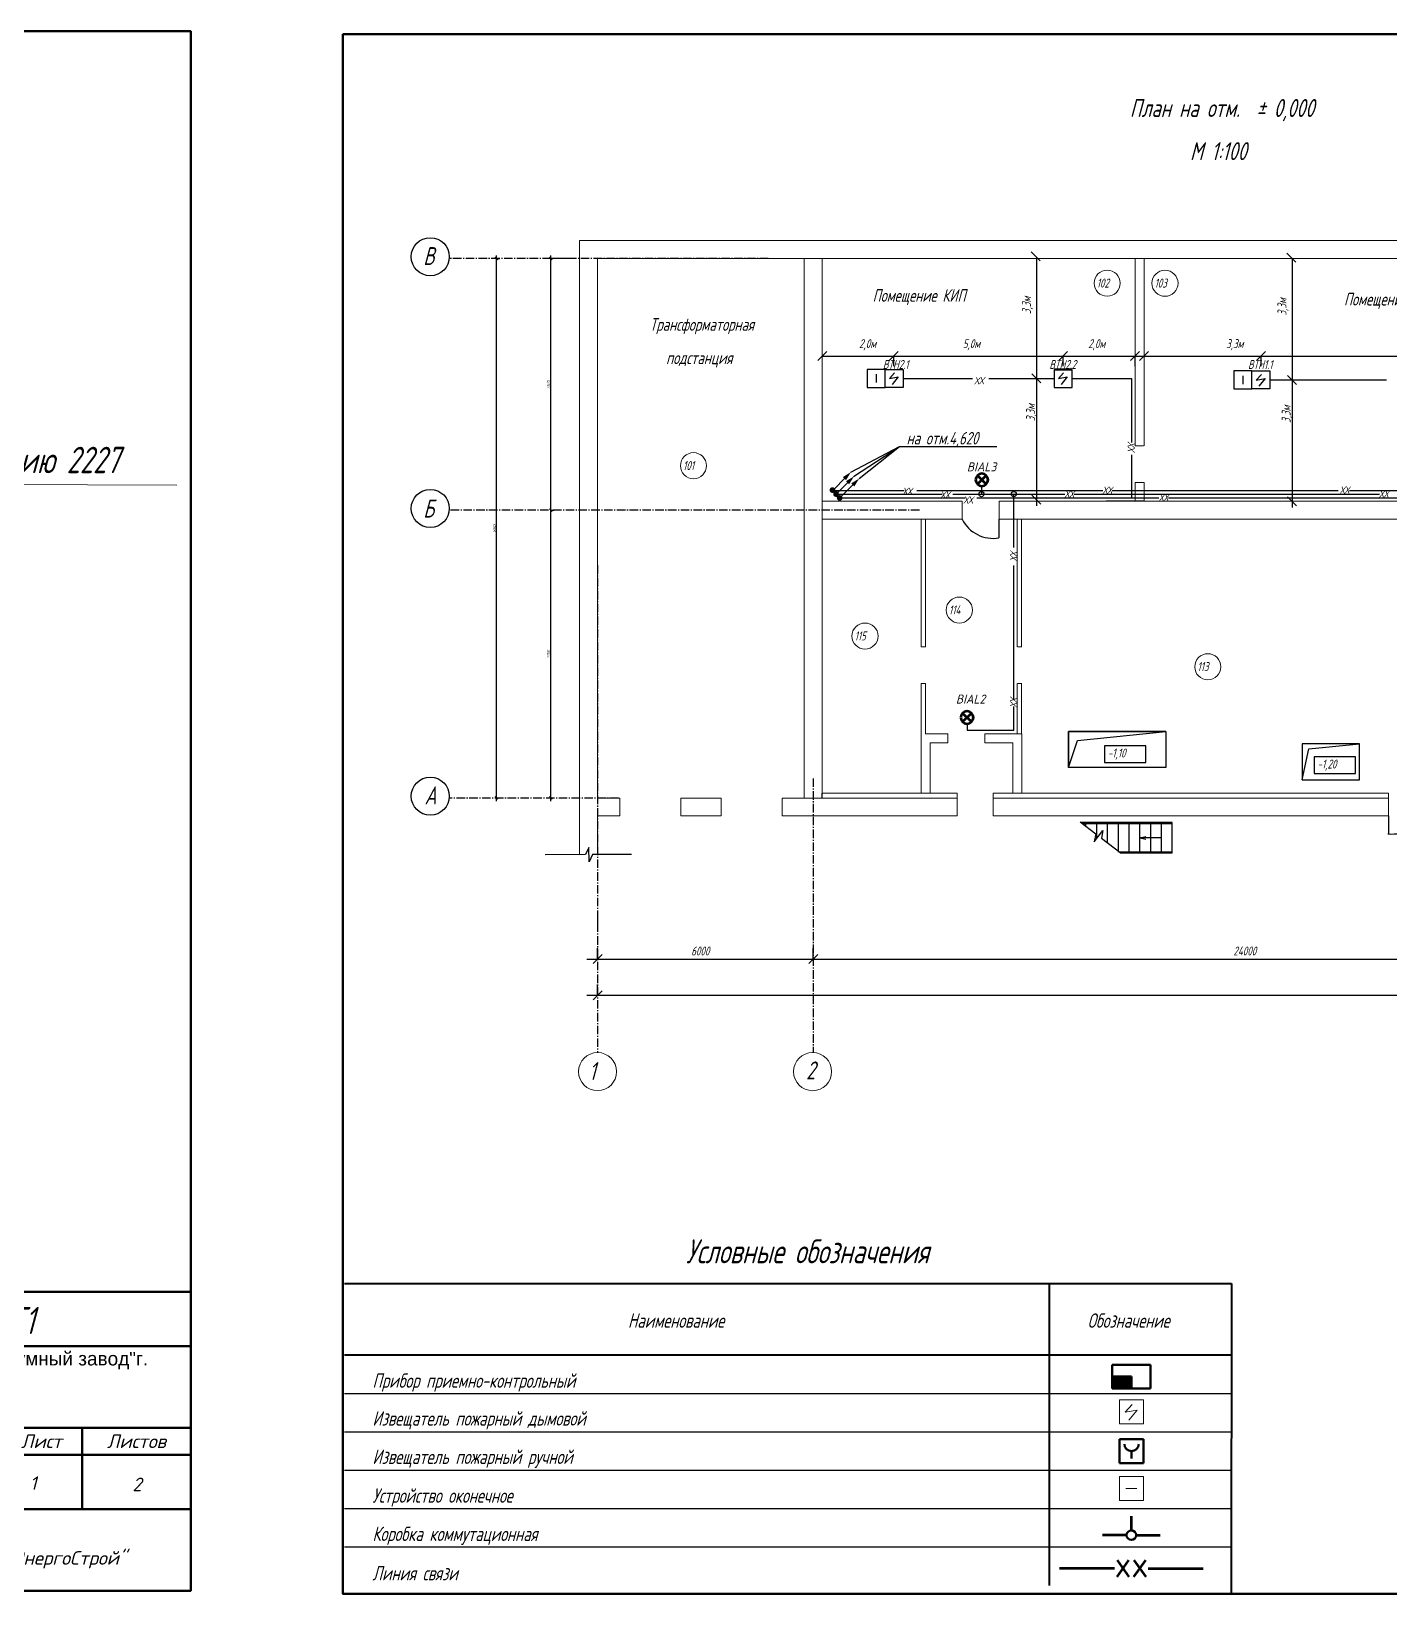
# Model space of a CAD drawing. Header units: millimetres. Extents: x 1866 to 7967, y 1263 to 3609.
# Drawn here: x 5661 to 6936, y 2143 to 3609 of the extents above; entities that cross this region are included whole.
import ezdxf
from ezdxf.enums import TextEntityAlignment as Align

# ---------------------------------------------------------------- set-up
doc = ezdxf.new("R2010")
doc.units = ezdxf.units.MM
doc.linetypes.add('GOST2.303 6', pattern=[12, 8, -1.5, 1, -1.5])
doc.layers.get('Defpoints').update_dxf_attribs({"color": 33})
for name, color, linetype, lineweight in [('Датчики (Вновь)', 2, 'Continuous', 50), ('ЗАГОЛОВКИ', 182, 'Continuous', 40), ('КаБель силовой (Вновь)', 1, 'Continuous', 60), ('Линия выноска', 137, 'Continuous', 25), ('линия связи', 3, 'Continuous', 60), ('Линия связи (Вновь)', 3, 'Continuous', 60), ('ППК и др. приБоры', 171, 'Continuous', 50), ('СОУЭ', 160, 'Continuous', 60), ('стена', 7, 'Continuous', 20), ('ТаБлица', 253, 'Continuous', 40), ('Текст', 2, 'Continuous', 20), ('ТОНКИЕ', 150, 'Continuous', 9), ('Формат - толстая линия', 7, 'Continuous', 50), ('Эл. аппараты (Вновь)', 93, 'Continuous', 50)]:
    doc.layers.add(name, color=color, linetype=linetype, lineweight=lineweight)
for name, color, linetype in [('оси', 1, 'GOST2.303 6'), ('Размеры', 5, 'Continuous'), ('Текст.', 51, 'Continuous')]:
    doc.layers.add(name, color=color, linetype=linetype)
doc.styles.add('2.5', font='isocpeur.ttf', dxfattribs={"oblique": 15, "height": 2.5})
doc.styles.add('Simplex', font='simplex.shx', dxfattribs={"width": 0.7, "oblique": 15})
doc.styles.get("Standard").update_dxf_attribs({"font": 'arial.ttf'})
doc.dimstyles.new('Cadet25_1', dxfattribs={"dimtxt": 2.5, "dimasz": 2.5, "dimexe": 3, "dimexo": 0, "dimgap": 1, "dimtad": 1, "dimdec": 0, "dimlfac": 100, "dimtxsty": 'Standard', "dimblk": 'OBLIQUE', "dimcen": -30, "dimdle": 3, "dimclrd": 256, "dimadec": 0, "dimazin": 0, "dimtfac": 1, "dimtdec": 0, "dimtmove": 0, "dimatfit": 0, "dimfxl": 0, "dimarcsym": 0})

# ---------------------------------------------------------------- blocks, each defined once
blk = doc.blocks.new('_Oblique')
at = {"color": 0, "linetype": 'ByBlock', "lineweight": -2}
blk.add_line((-0.5, -0.5), (0.5, 0.5), dxfattribs=at)
blk = doc.blocks.new('*D27')
at = {"lineweight": -2, "transparency": 16777216}
blk.add_line((6148.2, 2886.3), (6148.2, 3162.3), dxfattribs=at)
at = {"color": 0, "lineweight": -2, "transparency": 16777216}
for p, q in [((6148.2, 3159.3), (6151.2, 3159.3)), ((6148.2, 2889.3), (6151.2, 2889.3))]:
    blk.add_line(p, q, dxfattribs=at)
at = {"layer": 'Defpoints', "color": 0, "transparency": 16777216}
for p in [(6148.2, 3159.3), (6148.2, 3159.3), (6148.2, 2889.3)]:
    blk.add_point(p, dxfattribs=at)
at = {"lineweight": -2, "transparency": 16777216, "xscale": 2.5, "yscale": 2.5, "zscale": 2.5}
for p, rotation in [((6148.2, 3159.3), 90), ((6148.2, 2889.3), 270)]:
    blk.add_blockref('_Oblique', p, dxfattribs=dict(at, rotation=rotation))
at = {"color": 0, "transparency": 16777216, "insert": (6146, 3024.3), "char_height": 2.5, "attachment_point": 5, "rotation": 90, "style": 'Simplex'}
blk.add_mtext('27000', dxfattribs=at)
blk = doc.blocks.new('*D28')
at = {"color": 0, "lineweight": -2, "transparency": 16777216}
for p, q in [((6164.8, 3395.5), (6145.2, 3395.5)), ((6148.2, 3159.3), (6151.2, 3159.3))]:
    blk.add_line(p, q, dxfattribs=at)
at = {"lineweight": -2, "transparency": 16777216}
blk.add_line((6148.2, 3156.3), (6148.2, 3398.5), dxfattribs=at)
at = {"layer": 'Defpoints', "color": 0, "transparency": 16777216}
for p in [(6148.2, 3395.5), (6164.8, 3395.5), (6148.2, 3159.3)]:
    blk.add_point(p, dxfattribs=at)
at = {"lineweight": -2, "transparency": 16777216, "xscale": 2.5, "yscale": 2.5, "zscale": 2.5}
for p, rotation in [((6148.2, 3395.5), 90), ((6148.2, 3159.3), 270)]:
    blk.add_blockref('_Oblique', p, dxfattribs=dict(at, rotation=rotation))
at = {"color": 0, "transparency": 16777216, "insert": (6146, 3277.4), "char_height": 2.5, "attachment_point": 5, "rotation": 90, "style": 'Simplex'}
blk.add_mtext('23625', dxfattribs=at)
blk = doc.blocks.new('*D29')
at = {"lineweight": -2, "transparency": 16777216}
blk.add_line((6097.4, 2886.3), (6097.4, 3398.5), dxfattribs=at)
at = {"color": 0, "lineweight": -2, "transparency": 16777216}
for p, q in [((6097.4, 3395.5), (6100.4, 3395.5)), ((6097.4, 2889.3), (6100.4, 2889.3))]:
    blk.add_line(p, q, dxfattribs=at)
at = {"layer": 'Defpoints', "color": 0, "transparency": 16777216}
for p in [(6097.4, 3395.5), (6097.4, 3395.5), (6097.4, 2889.3)]:
    blk.add_point(p, dxfattribs=at)
at = {"lineweight": -2, "transparency": 16777216, "xscale": 2.5, "yscale": 2.5, "zscale": 2.5}
for p, rotation in [((6097.4, 3395.5), 90), ((6097.4, 2889.3), 270)]:
    blk.add_blockref('_Oblique', p, dxfattribs=dict(at, rotation=rotation))
at = {"color": 0, "transparency": 16777216, "insert": (6095.1, 3142.4), "char_height": 2.5, "attachment_point": 5, "rotation": 90, "style": 'Simplex'}
blk.add_mtext('50625', dxfattribs=at)
blk = doc.blocks.new('A$C16DF54B3')
at = {"layer": 'СОУЭ'}
for p, q in [((0.51, 2.99), (2.99, 0.51)), ((0.51, 0.51), (2.99, 2.99))]:
    blk.add_line(p, q, dxfattribs=at)
blk.add_circle((1.75, 1.75), 1.75, dxfattribs=at)
blk = doc.blocks.new('A$C00EC61DE')
at = {"layer": 'Линия связи (Вновь)'}
for p, q in [((6, 2), (6, 5)), ((5, 1), (0, 1)), ((7, 1), (12, 1))]:
    blk.add_line(p, q, dxfattribs=at)
at = {"layer": 'Эл. аппараты (Вновь)'}
blk.add_circle((6, 1), 1, dxfattribs=at)
blk.add_circle((6, 1), 1, dxfattribs=at)
blk = doc.blocks.new('A$C48AC0FEC')
at = {"layer": 'Линия связи (Вновь)'}
for p, q in [((12, 3.5), (14.5, 0)), ((12, 0), (14.5, 3.5)), ((15.5, 3.5), (18, 0)), ((15.5, 0), (18, 3.5)), ((11.5, 1.75), (0, 1.75)), ((18.5, 1.75), (30, 1.75))]:
    blk.add_line(p, q, dxfattribs=at)
blk = doc.blocks.new('A$C134D03C4')
at = {"layer": 'ППК и др. приБоры'}
blk.add_hatch(color=256, dxfattribs=at).paths.add_polyline_path([(4, 0), (4, 2.5), (0, 2.5), (0, 0)])
for p, q in [((0, 5), (0, 0)), ((8, 5), (0, 5)), ((8, 0), (8, 5)), ((4, 2.5), (0, 2.5)), ((0, 0), (8, 0)), ((4, 0), (4, 2.5))]:
    blk.add_line(p, q, dxfattribs=at)
blk = doc.blocks.new('A$C7A532389')
at = {"layer": 'Датчики (Вновь)'}
for p, q in [((0, 5), (5, 5)), ((0, 0), (0, 5)), ((5, 5), (5, 0)), ((2.5, 1), (2.5, 2.5)), ((5, 0), (0, 0))]:
    blk.add_line(p, q, dxfattribs=at)
blk.add_arc((2.5, 4), 1.5, 180, 0, dxfattribs=at)

msp = doc.modelspace()

# ---------------------------------------------------------------- hatches: boundary and pattern name
at = {"layer": 'Эл. аппараты (Вновь)', "lineweight": 25}
msp.add_hatch(color=256, dxfattribs=at).paths.add_polyline_path([(6409.92, 3178.182, 1), (6415.32, 3178.182, 1)])
h = msp.add_hatch(color=256, dxfattribs=at)
edge = h.paths.add_edge_path()
edge.add_arc((6415.996, 3174.443), 2.7, 0, 360)
h = msp.add_hatch(color=256, dxfattribs=at)
edge = h.paths.add_edge_path()
edge.add_arc((6419.369, 3170.838), 2.7, 0, 360)

# ---------------------------------------------------------------- linework, layer by layer
for p, q in [((6470.219, 3294.44), (6470.219, 3303.941)), ((6629.177, 3294.44), (6629.177, 3303.941)), ((6696.677, 3294.44), (6696.677, 3303.941)), ((6814.901, 3294.44), (6814.901, 3303.941)), ((6705.114, 3167.699), (6669.633, 3167.699)), ((6568.884, 3150.824), (6568.884, 3133.378)), ((6725.402, 2951.671), (6634.277, 2951.671)), ((6634.277, 2951.671), (6634.277, 2917.921)), ((6642.703, 2943.171), (6725.402, 2951.671)), ((6634.277, 2917.921), (6642.703, 2943.171)), ((6907.402, 2939.99), (6853.402, 2939.99)), ((6853.402, 2939.99), (6853.402, 2906.24)), ((6853.402, 2906.24), (6859.875, 2935.346)), ((6859.875, 2935.346), (6907.402, 2939.99)), ((6403.052, 2889.416), (6403.052, 2893.803)), ((6731.597, 2866.151), (6645.889, 2866.151)), ((6731.597, 2865.138), (6647.217, 2865.138)), ((6650.597, 2862.56), (6650.597, 2865.138)), ((6660.722, 2851.337), (6660.722, 2865.138)), ((6670.847, 2847.115), (6670.847, 2865.138)), ((6680.972, 2838.476), (6680.972, 2865.138)), ((6691.097, 2838.476), (6691.097, 2865.138)), ((6701.222, 2838.476), (6701.222, 2865.138)), ((6711.347, 2838.476), (6711.347, 2865.138)), ((6721.472, 2838.476), (6721.472, 2865.138)), ((6731.597, 2837.464), (6731.597, 2866.151)), ((6934.445, 2872.386), (6934.445, 2855.9)), ((6701.222, 2851.807), (6706.676, 2853.07)), ((6721.472, 2851.807), (6701.222, 2851.807)), ((6701.222, 2851.807), (6706.676, 2850.545)), ((6731.597, 2838.476), (6682.175, 2838.476)), ((6731.597, 2837.464), (6683.502, 2837.464)), ((6192.114, 2781.304), (6192.114, 2771.162)), ((6192.114, 2738.11), (6192.114, 2748.235)), ((6394.614, 2738.11), (6394.614, 2748.235)), ((6394.614, 2738.11), (6394.614, 2748.235)), ((6181.989, 2738.11), (6404.739, 2738.11)), ((6384.489, 2738.11), (7214.739, 2738.11)), ((6192.114, 2704.13), (6192.114, 2714.255)), ((6181.989, 2704.13), (7822.239, 2704.13)), ((6787.232, 2330.255), (5954.732, 2330.255)), ((6787.232, 2294.255), (5954.732, 2294.255)), ((6787.232, 2258.255), (5954.732, 2258.255)), ((6787.232, 2222.255), (5954.732, 2222.255)), ((6787.232, 2186.255), (5954.732, 2186.255))]:
    msp.add_line(p, q)
at = {"color": 0, "linetype": 'ByBlock', "lineweight": -2}
for p, q in [((6196.333, 2742.329), (6187.895, 2733.891)), ((6390.395, 2733.891), (6398.833, 2742.329))]:
    msp.add_line(p, q, dxfattribs=at)
for points in [[(6634.277, 2951.671), (6725.402, 2951.671), (6725.402, 2917.921), (6634.277, 2917.921)], [(6667.987, 2922.637), (6706.703, 2922.637), (6706.703, 2938.198), (6667.987, 2938.198)], [(6907.402, 2939.99), (6853.402, 2939.99), (6853.402, 2906.24), (6907.402, 2906.24)], [(6864.814, 2912.264), (6903.53, 2912.264), (6903.53, 2927.825), (6864.814, 2927.825)]]:
    msp.add_lwpolyline(points, close=True)
at = {"color": 6, "lineweight": 25}
for centre in [(6552.487, 3174.449), (6582.77, 3174.449)]:
    msp.add_circle(centre, 2.43, dxfattribs=at)
for centre, radius, start, end in [((6563.372, 3165.402), 32.477, 206.672776, 279.579), ((6936.564, 2915.383), 59.936, 267.352273, 314.161225)]:
    msp.add_arc(centre, radius, start, end)
at = {"layer": 'Датчики (Вновь)', "color": 2, "lineweight": 25}
for p, q in [((6445.239, 3291.449), (6445.239, 3274.574)), ((6462.114, 3291.449), (6478.989, 3291.449)), ((6462.114, 3274.574), (6462.114, 3291.449)), ((6470.951, 3288.239), (6466.148, 3282.906)), ((6478.989, 3291.449), (6478.989, 3274.574)), ((6620.739, 3291.449), (6620.739, 3274.574)), ((6629.576, 3288.239), (6624.773, 3282.906)), ((6637.614, 3274.574), (6637.614, 3291.449)), ((6789.489, 3290.042), (6789.489, 3273.167)), ((6806.364, 3290.042), (6823.239, 3290.042)), ((6806.364, 3273.167), (6806.364, 3290.042)), ((6815.201, 3286.832), (6810.398, 3281.499)), ((6823.239, 3290.042), (6823.239, 3273.167)), ((6445.239, 3274.574), (6462.114, 3274.574)), ((6478.989, 3274.574), (6462.114, 3274.574)), ((6466.148, 3282.906), (6474.421, 3284.372)), ((6474.421, 3284.372), (6468.683, 3277.306)), ((6620.739, 3274.574), (6637.614, 3274.574)), ((6624.773, 3282.906), (6633.046, 3284.372)), ((6633.046, 3284.372), (6627.308, 3277.306)), ((6789.489, 3273.167), (6806.364, 3273.167)), ((6823.239, 3273.167), (6806.364, 3273.167)), ((6810.398, 3281.499), (6818.671, 3282.966)), ((6818.671, 3282.966), (6812.933, 3275.9))]:
    msp.add_line(p, q, dxfattribs=at)
at = {"layer": 'Датчики (Вновь)', "color": 1, "lineweight": 25}
for p, q in [((6462.114, 3291.449), (6445.239, 3291.449)), ((6445.239, 3291.449), (6445.239, 3274.574)), ((6453.854, 3279.075), (6453.854, 3286.947)), ((6462.114, 3274.574), (6462.114, 3291.449)), ((6806.364, 3290.042), (6789.489, 3290.042)), ((6789.489, 3290.042), (6789.489, 3273.167)), ((6798.104, 3277.669), (6798.104, 3285.541)), ((6806.364, 3273.167), (6806.364, 3290.042)), ((6445.239, 3274.574), (6462.114, 3274.574)), ((6789.489, 3273.167), (6806.364, 3273.167))]:
    msp.add_line(p, q, dxfattribs=at)
at = {"layer": 'Датчики (Вновь)', "color": 2}
msp.add_line((6637.614, 3291.449), (6620.739, 3291.449), dxfattribs=at)
at = {"layer": 'Датчики (Вновь)', "color": 2, "lineweight": 18}
for p, q in [((6682.089, 2324.37), (6704.589, 2324.37)), ((6682.089, 2301.87), (6682.089, 2324.37)), ((6693.872, 2320.09), (6687.467, 2312.979)), ((6704.589, 2324.37), (6704.589, 2301.87)), ((6687.467, 2312.979), (6698.498, 2314.935)), ((6698.498, 2314.935), (6690.848, 2305.513)), ((6704.589, 2301.87), (6682.089, 2301.87))]:
    msp.add_line(p, q, dxfattribs=at)
at = {"layer": 'Датчики (Вновь)', "color": 1, "lineweight": 18}
for p, q in [((6704.589, 2252.647), (6682.089, 2252.647)), ((6704.589, 2252.647), (6682.089, 2252.647)), ((6682.089, 2252.647), (6682.089, 2230.147)), ((6682.089, 2252.647), (6682.089, 2230.147)), ((6704.589, 2230.147), (6704.589, 2252.647)), ((6704.589, 2230.147), (6704.589, 2252.647)), ((6682.089, 2230.147), (6704.589, 2230.147)), ((6682.089, 2230.147), (6704.589, 2230.147)), ((6698.352, 2241.397), (6687.855, 2241.397)), ((6698.352, 2241.397), (6687.855, 2241.397))]:
    msp.add_line(p, q, dxfattribs=at)
at = {"layer": 'КаБель силовой (Вновь)', "lineweight": 25}
for p, q in [((6414.391, 3179.539), (6423.889, 3189.025)), ((6417.834, 3176.142), (6426.783, 3185.091)), ((6419.66, 3171.034), (6431.696, 3183.07))]:
    msp.add_line(p, q, dxfattribs=at)
for points in [[(6422.417, 3190.497), (6425.361, 3187.553), (6429.855, 3194.991)], [(6425.312, 3186.563), (6428.255, 3183.62), (6432.75, 3191.058)], [(6430.224, 3184.542), (6433.168, 3181.599), (6437.662, 3189.036)]]:
    msp.add_solid(points, dxfattribs=at)
at = {"layer": 'Линия выноска', "linetype": 'ByBlock', "lineweight": -2}
msp.add_line((6474.293, 3207.814), (6474.293, 3207.814), dxfattribs=at)
for points in [[(6429.855, 3194.991), (6475.392, 3219.232)], [(6432.37, 3190.829), (6475.392, 3219.232)], [(6437.662, 3189.036), (6475.392, 3219.232)], [(6475.392, 3219.232), (6566.929, 3219.232)]]:
    msp.add_lwpolyline(points, dxfattribs=at)
at = {"layer": 'линия связи', "lineweight": 25}
for p, q in [((6478.989, 3283.011), (6544.119, 3283.011)), ((6559.426, 3283.011), (6620.739, 3283.011)), ((6637.614, 3283.011), (6693.302, 3283.011)), ((6693.302, 3283.011), (6693.302, 3222.725)), ((6823.239, 3281.605), (6932.575, 3281.605)), ((6693.302, 3211.353), (6693.302, 3171.074)), ((6420.83, 3171.074), (6537.216, 3171.074)), ((6547.986, 3171.074), (6719, 3171.074)), ((6582.77, 3124.48), (6582.77, 3174.449)), ((6728.066, 3171.074), (6997.796, 3171.074)), ((6582.77, 2981.962), (6582.77, 3107.559)), ((6582.77, 2952.965), (6582.77, 2975.251)), ((6538.996, 2958.932), (6538.996, 2952.965)), ((6538.996, 2952.965), (6582.77, 2952.965))]:
    msp.add_line(p, q, dxfattribs=at)
at = {"layer": 'линия связи', "color": 4, "lineweight": 25}
for p, q in [((6552.487, 3181.943), (6552.487, 3174.449)), ((6416.246, 3174.449), (6515.676, 3174.441)), ((6525.677, 3174.44), (6630.76, 3174.432)), ((6639.545, 3174.431), (6926.025, 3174.409))]:
    msp.add_line(p, q, dxfattribs=at)
at = {"layer": 'линия связи', "color": 5, "lineweight": 25}
for p, q in [((6414.382, 3177.824), (6479.981, 3177.824)), ((6491.828, 3177.824), (6666.413, 3177.824)), ((6675.198, 3177.824), (6887.333, 3177.824)), ((6897.847, 3177.824), (7244.938, 3177.824))]:
    msp.add_line(p, q, dxfattribs=at)
at = {"layer": 'оси'}
for p, q in [((6352.383, 3395.511), (6052.909, 3395.511)), ((6494.213, 3159.261), (6052.909, 3159.261)), ((6192.114, 3107.617), (6192.114, 2650.378)), ((6394.614, 2907.649), (6394.614, 2650.378)), ((6211.743, 2889.261), (6052.909, 2889.261))]:
    msp.add_line(p, q, dxfattribs=at)
at = {"layer": 'Размеры'}
for p, q in [((6604.113, 3396.917), (6604.113, 3163.299)), ((6844.006, 3395.511), (6844.006, 3161.893)), ((6403.052, 3303.941), (6897.489, 3303.941)), ((6705.114, 3303.941), (7199.552, 3303.941)), ((6645.047, 2866.793), (6659.727, 2855.597)), ((6658.317, 2848.183), (6666.504, 2858.917)), ((6659.727, 2855.597), (6658.317, 2848.183)), ((6666.504, 2858.917), (6665.094, 2851.504)), ((6665.094, 2851.504), (6683.502, 2837.464)), ((6180.698, 2836.093), (6142.979, 2835.963)), ((6184.036, 2842.861), (6180.698, 2836.093)), ((6184.111, 2829.362), (6184.036, 2842.861)), ((6187.448, 2836.13), (6184.111, 2829.362)), ((6223.979, 2836.234), (6187.448, 2836.13))]:
    msp.add_line(p, q, dxfattribs=at)
at = {"layer": 'Размеры', "color": 255}
for centre in [(6035.128, 3397.231), (6035.128, 3160.981), (6035.128, 2890.981)]:
    msp.add_circle(centre, 17.864, dxfattribs=at)
at = {"layer": 'стена'}
for p, q in [((6175.239, 3395.511), (6175.239, 3412.386)), ((6175.239, 3412.386), (7828.054, 3412.386)), ((6175.239, 2836.074), (6175.239, 3395.511)), ((6192.114, 2889.261), (6192.114, 3395.511)), ((6192.114, 3395.511), (7811.179, 3395.511)), ((6386.177, 2889.261), (6386.177, 3395.511)), ((6403.052, 2889.261), (6403.052, 3395.511)), ((6696.677, 3395.511), (6696.677, 3219.674)), ((6705.114, 3395.511), (6705.114, 3219.674)), ((6696.677, 3219.674), (6704.436, 3219.674)), ((6696.677, 3185.249), (6696.677, 3167.699)), ((6696.677, 3185.249), (6705.114, 3185.249)), ((6705.114, 3185.249), (6705.114, 3167.699)), ((6403.052, 3167.699), (6534.352, 3167.699)), ((6534.352, 3167.699), (6534.352, 3150.824)), ((6569.102, 3167.699), (7199.552, 3167.699)), ((6569.102, 3167.699), (6569.102, 3150.824)), ((6403.052, 3150.824), (6534.352, 3150.824)), ((6495.864, 3150.824), (6495.864, 3031.166)), ((6499.914, 3150.824), (6499.914, 3031.166)), ((6569.102, 3150.824), (7199.552, 3150.824)), ((6586.145, 3150.333), (6586.145, 3031.166)), ((6590.195, 3150.333), (6590.195, 3031.166)), ((6495.864, 3031.166), (6499.914, 3031.166)), ((6586.18, 3031.166), (6590.23, 3031.166)), ((6495.864, 2996.741), (6495.864, 2893.803)), ((6495.864, 2996.741), (6499.914, 2996.741)), ((6499.914, 2996.741), (6499.914, 2949.59)), ((6586.145, 2996.741), (6586.145, 2949.59)), ((6586.18, 2996.741), (6590.23, 2996.741)), ((6590.195, 2996.741), (6590.195, 2949.099)), ((6499.914, 2949.59), (6521.021, 2949.59)), ((6521.021, 2949.59), (6521.021, 2941.053)), ((6555.77, 2949.59), (6581.927, 2949.59)), ((6555.77, 2949.59), (6555.77, 2941.053)), ((6581.927, 2949.59), (6590.364, 2949.59)), ((6590.364, 2949.59), (6590.364, 2893.803)), ((6504.302, 2941.053), (6521.021, 2941.053)), ((6504.302, 2941.053), (6521.021, 2941.053)), ((6504.302, 2893.803), (6504.302, 2941.053)), ((6555.77, 2941.053), (6581.927, 2941.053)), ((6555.77, 2941.053), (6581.927, 2941.053)), ((6581.927, 2941.053), (6581.927, 2893.803)), ((6175.239, 2889.261), (6175.239, 2872.386)), ((6192.114, 2889.261), (6213.039, 2889.261)), ((6213.039, 2889.261), (6213.039, 2872.386)), ((6270.389, 2889.261), (6308.006, 2889.261)), ((6270.389, 2889.261), (6270.389, 2872.386)), ((6308.006, 2889.261), (6308.006, 2872.386)), ((6365.277, 2889.261), (6529.614, 2889.261)), ((6365.277, 2889.261), (6365.277, 2872.386)), ((6403.052, 2893.803), (6529.614, 2893.803)), ((6495.864, 2893.803), (6504.302, 2893.803)), ((6529.614, 2893.803), (6529.614, 2872.386)), ((6563.607, 2893.803), (6563.607, 2872.386)), ((6563.607, 2893.803), (6934.445, 2893.803)), ((6563.607, 2889.261), (6934.445, 2889.261)), ((6934.445, 2893.803), (6934.445, 2872.386)), ((6192.114, 2836.144), (6192.114, 2872.386)), ((6192.114, 2872.386), (6213.039, 2872.386)), ((6270.389, 2872.386), (6308.006, 2872.386)), ((6365.277, 2872.386), (6529.614, 2872.386)), ((6563.607, 2872.386), (6934.445, 2872.386))]:
    msp.add_line(p, q, dxfattribs=at)
at = {"layer": 'ТаБлица'}
for p, q in [((5954.732, 2433.755), (6787.232, 2433.755)), ((6616.232, 2150.255), (6616.232, 2433.755)), ((6787.232, 2433.755), (6786.983, 2142.848)), ((6787.232, 2366.255), (5954.732, 2366.255))]:
    msp.add_line(p, q, dxfattribs=at)
at = {"layer": 'ТОНКИЕ', "color": 255}
msp.add_line((5797.288, 3182.805), (5472.828, 3183.83), dxfattribs=at)
for centre in [(6670.456, 3372.357), (6724.735, 3372.304), (6282.146, 3201.117), (6531.721, 3065.642), (6443.154, 3041.251), (6764.937, 3012.435)]:
    msp.add_circle(centre, 12.239, dxfattribs=at)
at = {"layer": 'ТОНКИЕ', "color": 255, "ltscale": 0.2}
for centre in [(6192.114, 2632.493), (6394.009, 2632.483)]:
    msp.add_circle(centre, 17.864, dxfattribs=at)
at = {"layer": 'Формат - толстая линия'}
for points in [[(3796.222, 3608.807), (5810.335, 3608.807), (5810.335, 2145.389), (3796.222, 2145.389)], [(5952.935, 3605.937), (7967.047, 3605.937), (7967.047, 2142.518), (5952.935, 2142.518)]]:
    msp.add_lwpolyline(points, close=True, dxfattribs=at)
at = {"layer": 'Формат - толстая линия', "ltscale": 100}
msp.add_lwpolyline([(4867.016, 2425.835), (5810.335, 2425.835), (5810.335, 2145.389), (4867.016, 2145.389)], close=True, dxfattribs=at)
for points in [[(5198.453, 2374.844), (5810.335, 2374.844)], [(5198.453, 2298.359), (5810.335, 2298.359)], [(5708.355, 2298.359), (5708.355, 2221.874)], [(5555.384, 2272.864), (5810.335, 2272.864)], [(5198.453, 2221.874), (5810.335, 2221.874)]]:
    msp.add_lwpolyline(points, dxfattribs=at)

# ---------------------------------------------------------------- block references
at = {"xscale": 8.4375, "yscale": 8.4375, "zscale": 8.4375, "rotation": 180}
for p in [(6394.614, 2738.11), (6192.114, 2704.13)]:
    msp.add_blockref('_Oblique', p, dxfattribs=at)
at = {"layer": 'Датчики (Вновь)', "lineweight": 25, "xscale": -3.375, "yscale": 3.375, "zscale": 3.375}
for p in [(6558.75, 3181.932), (6544.903, 2958.932)]:
    msp.add_blockref('A$C16DF54B3', p, dxfattribs=at)
at = {"layer": 'Датчики (Вновь)', "color": 2, "lineweight": 18, "xscale": 4.5, "yscale": 4.5, "zscale": 4.5}
for name, p in [('A$C134D03C4', (6675.211, 2334.992)), ('A$C7A532389', (6682.089, 2265.036))]:
    msp.add_blockref(name, p, dxfattribs=at)
at = {"layer": 'Линия связи (Вновь)', "color": 2, "lineweight": 18, "xscale": 4.5, "yscale": 4.5, "zscale": 4.5}
for name, p in [('A$C00EC61DE', (6666.211, 2192.974, 0)), ('A$C48AC0FEC', (6625.711, 2158.366))]:
    msp.add_blockref(name, p, dxfattribs=at)
at = {"layer": 'Размеры', "xscale": 8.4375, "yscale": 8.4375, "zscale": 8.4375}
for p, rotation in [((6603.348, 3397.682), 90), ((6843.241, 3396.276), 90), ((6403.052, 3303.941), 180), ((6470.219, 3303.941), 180), ((6629.177, 3303.941), 180), ((6696.677, 3303.941), 180), ((6705.114, 3303.941), 180), ((6814.901, 3303.941), 180), ((6604.113, 3283.011), 90), ((6844.006, 3281.605), 90), ((6604.113, 3169.105), 90), ((6844.006, 3167.699), 90)]:
    msp.add_blockref('_Oblique', p, dxfattribs=dict(at, rotation=rotation))

# ---------------------------------------------------------------- texts
at = {"style": 'Simplex', "oblique": 15, "width": 0.7}
for s, p in [('-1,10', (6671.059, 2927.269)), ('-1,20', (6867.887, 2916.896)), ('6000', (6280.005, 2741.485))]:
    msp.add_text(s, height=8.4375, dxfattribs=at).set_placement(p)
at = {"lineweight": 35, "style": 'Simplex', "oblique": 15, "width": 0.7}
msp.add_text('А-16947-2227Д-РД-АПС-ИС1', height=25.4951, dxfattribs=at).set_placement((5500.022, 2386.176), align=Align.CENTER)
at = {"insert": (6799.614, 2745.704), "char_height": 8.4375, "attachment_point": 5, "style": 'Simplex'}
msp.add_mtext('24000', dxfattribs=at)
at = {"insert": (5226.523, 2369.528), "char_height": 12.74755, "attachment_point": 1}
msp.add_mtext_dynamic_manual_height_columns('Федеральное казенное предприятие "Бийский олеумный завод"г. Бийска Алтайского края', width=583.81249, gutter_width=12.5, heights=[71.169], dxfattribs=at)
at = {"color": 0, "linetype": 'ByBlock', "lineweight": -2, "ltscale": 100, "style": '2.5'}
for s, insert, char_height, width, attachment_point in [('Лист', (5670.112, 2285.612), 12.7475, 76.48529, 5), ('Листов', (5759.345, 2285.612), 12.7475, 101.98039, 5), ('1', (5659.248, 2246.368), 12.748, 101.98039, 4), ('2', (5755.483, 2245.092), 12.748, 101.98039, 4), ('\\pi6.91506;ООО \\P\\pi-7.08494;"ВостокЭнергоСтрой"', (5592.906, 2185.003), 12.74755, 101.98039, 4)]:
    msp.add_mtext(s, dxfattribs=dict(at, insert=insert, char_height=char_height, width=width, attachment_point=attachment_point))
at = {"layer": 'ЗАГОЛОВКИ', "color": 255, "lineweight": 25, "style": 'Simplex', "oblique": 15, "width": 0.7}
for s, p in [('В', (6028.511, 3389.373)), ('Б', (6028.511, 3152.493)), ('А', (6029.742, 2883.287)), ('1', (6184.135, 2624.569)), ('2', (6387.889, 2625.184))]:
    msp.add_text(s, height=16.875, dxfattribs=at).set_placement(p)
at = {"layer": 'Линия выноска', "color": 2, "insert": (6482.142, 3232.816), "char_height": 11.8125, "attachment_point": 1, "style": 'Simplex'}
msp.add_mtext('на отм.4,620', dxfattribs=at)
at = {"layer": 'Линия связи (Вновь)', "lineweight": 25, "style": 'Simplex', "oblique": 15, "width": 0.7}
for p in [(6545.787, 3277.545), (6478.428, 3173.702), (6513.838, 3170.318), (6535.59, 3165.542), (6630.503, 3171.084), (6666.22, 3174.756), (6718.99, 3167.788), (6888.88, 3174.911), (6925.666, 3171.122)]:
    msp.add_text('ХХ', height=6.75, dxfattribs=at).set_placement(p)
for p in [(6696.518, 3213.066), (6585.987, 3111.275), (6585.987, 2974.075)]:
    msp.add_text('ХХ', height=6.75, rotation=90, dxfattribs=at).set_placement(p)
at = {"layer": 'Размеры', "lineweight": 35, "char_height": 8.4375, "attachment_point": 5, "style": 'Simplex'}
for s, insert in [('2,0м', (6445.581, 3314.641)), ('5,0м', (6543.058, 3314.641)), ('2,0м', (6660.652, 3314.641)), ('3,3м', (6790.263, 3314.641))]:
    msp.add_mtext(s, dxfattribs=dict(at, insert=insert))
at = {"layer": 'стена', "color": 5, "lineweight": 35, "style": 'Simplex', "oblique": 15, "width": 0.7}
for p in [(6598.921, 3343.507), (6838.814, 3342.101), (6602.827, 3242.749), (6842.721, 3241.343)]:
    msp.add_text('3,3м', height=8.4375, rotation=90, dxfattribs=at).set_placement(p)
at = {"layer": 'Текст', "style": 'Simplex', "oblique": 15, "width": 0.7}
for s, height, p in [('План на отм.  %%P 0,000', 16.875, (6691.737, 3528.341)), ('    М 1:100', 16.875, (6716.904, 3487.844)), ('Помещение КИП', 11.8125, (6450.325, 3354.96)), ('Помещение ПУ', 11.8125, (6892.746, 3351.444)), ('Трансформаторная', 11.8125, (6241.103, 3327.722)), ('подстанция', 11.8125, (6256.442, 3296.419)), ('Обозначение', 13.5, (6652.074, 2392.13))]:
    msp.add_text(s, height=height, dxfattribs=at).set_placement(p)
at = {"layer": 'Текст', "color": 2, "lineweight": -3, "style": 'Simplex', "oblique": 15, "width": 0.7}
for s, p in [('ВТН2.1', (6459.902, 3291.875)), ('ВТН2.2', (6616.196, 3291.875)), ('ВТН1.1', (6802.687, 3291.875))]:
    msp.add_text(s, height=8.4375, dxfattribs=at).set_placement(p)
at = {"layer": 'Текст', "char_height": 8.4375, "attachment_point": 6, "style": 'Simplex'}
for s, width, heights, insert in [('{\\W0.9;BIAL3}', 10.36815, [2.58], (6566.453, 3200.008)), ('{\\W0.9;BIAL2}', 9.78836, [0], (6556.023, 2982.094))]:
    msp.add_mtext_dynamic_manual_height_columns(s, width=width, gutter_width=12.5, heights=heights, dxfattribs=dict(at, insert=insert))
at = {"layer": 'Текст.', "style": 'Simplex', "oblique": 15, "width": 0.7}
for s, p in [('Наименование', (6220.695, 2392.13)), ('Прибор приемно-контрольный', (5980.835, 2335.784)), ('Извещатель пожарный дымовой ', (5980.835, 2300.29)), ('Извещатель пожарный ручной ', (5980.835, 2264.29)), ('Устройство оконечное ', (5980.835, 2227.902)), ('Коробка коммутационная', (5980.835, 2192.002)), ('Линия связи', (5980.835, 2155.095))]:
    msp.add_text(s, height=13.5, dxfattribs=at).set_placement(p)
at = {"layer": 'Текст.', "insert": (6389.13, 2463.834), "char_height": 22.5, "width": 583.65703, "attachment_point": 5, "style": 'Simplex'}
msp.add_mtext('{\\C2;Условные обозначения}', dxfattribs=at)
at = {"layer": 'ТОНКИЕ', "color": 255, "style": 'Simplex', "oblique": 15, "width": 0.7}
for s, height, p in [('102', 8.4375, (6660.621, 3368.274)), ('103', 8.4375, (6714.9, 3368.221)), ('Тоннель к зданию 2227', 24.78123, (5471.801, 3194.089)), ('101', 8.4375, (6272.312, 3197.034)), ('114', 8.4375, (6521.887, 3061.559)), ('115', 8.4375, (6433.32, 3037.168)), ('113', 8.4375, (6755.102, 3008.352))]:
    msp.add_text(s, height=height, dxfattribs=at).set_placement(p)

# ---------------------------------------------------------------- dimensions: what is measured, and where the dimension line sits
for base, p1, p2, picture, middle in [((6097.371, 3395.511), (6097.371, 2889.261), (6097.371, 3395.511), '*D29', (6095.121, 3142.386)), ((6148.231, 3395.511), (6148.231, 3159.261), (6164.82, 3395.511), '*D28', (6145.981, 3277.386)), ((6148.231, 3159.261), (6148.231, 2889.261), (6148.231, 3159.261), '*D27', (6145.981, 3024.261))]:
    dim = msp.add_linear_dim(base=base, p1=p1, p2=p2, angle=90, dimstyle='Cadet25_1', override={"dimtxsty": 'Simplex'})
    dim.commit()
    dim.dimension.update_dxf_attribs({"geometry": picture, "text_midpoint": middle})

doc.saveas('drawing.dxf')
